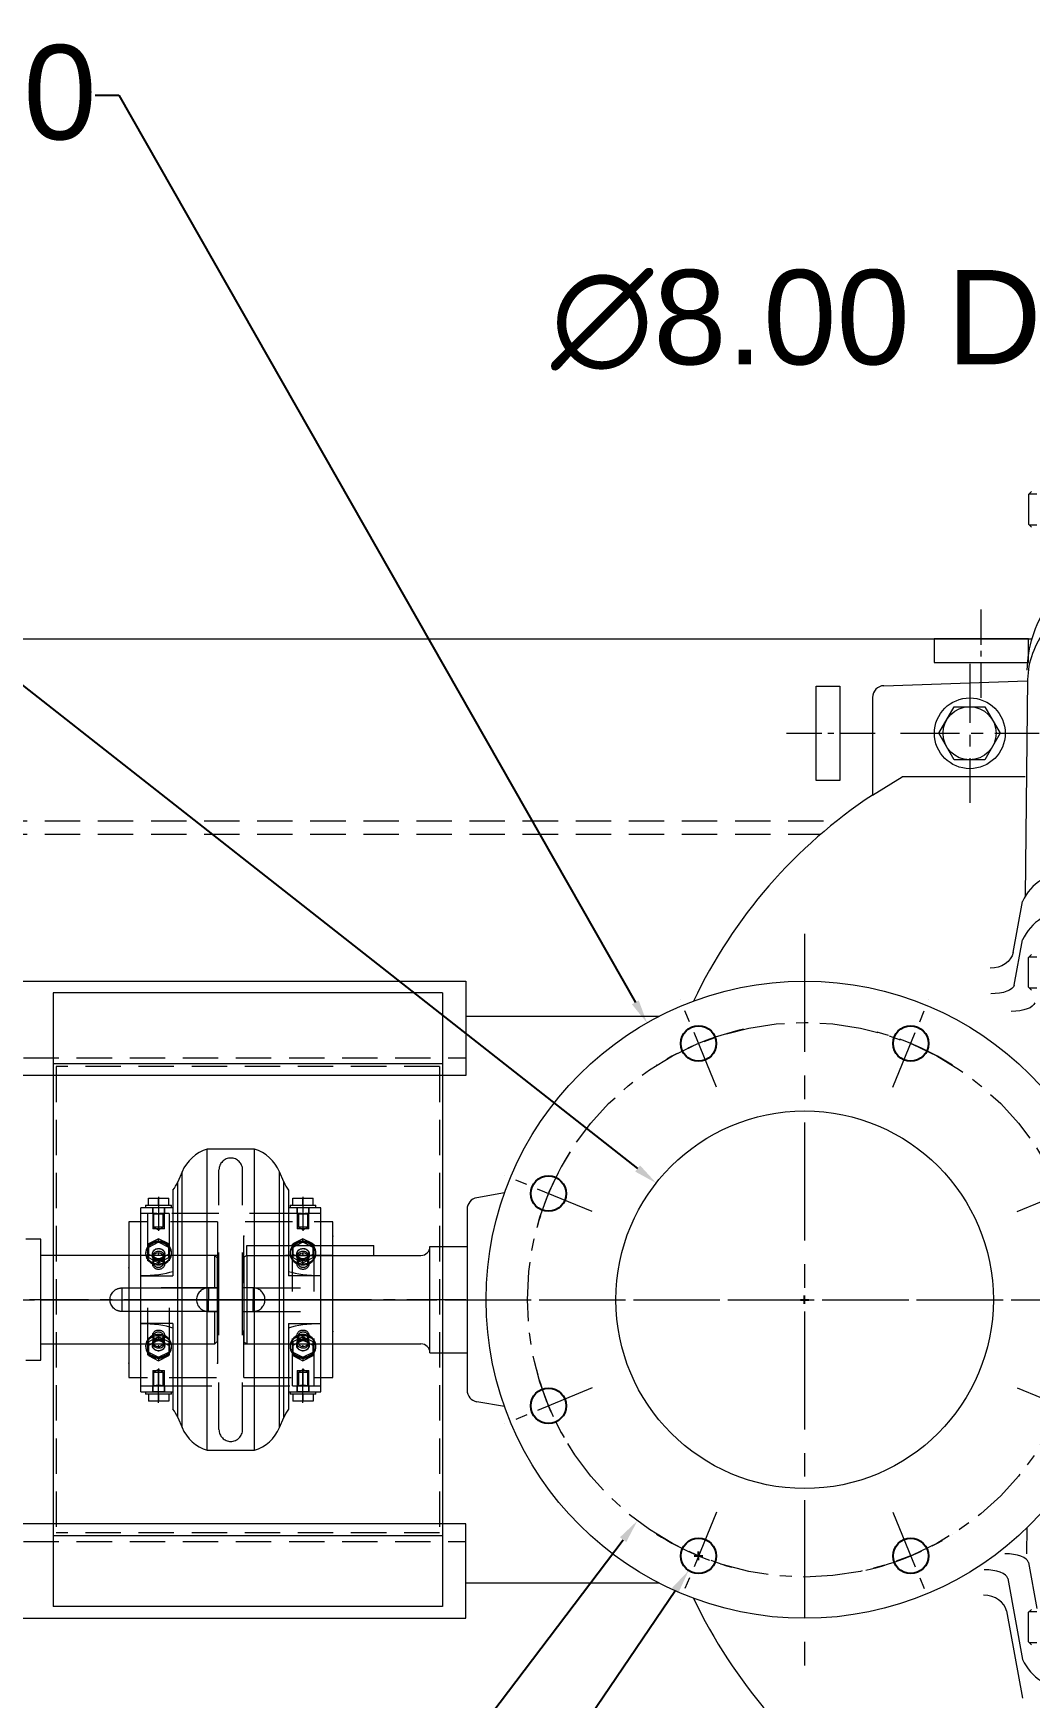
# Model space of a CAD drawing. Header units: inches. Extents: x -48 to 250, y -21 to 207.
# Drawn here: x 41.44 to 62.55, y 113.17 to 148.43 of the extents above; entities that cross this region are included whole.
import ezdxf

# ---------------------------------------------------------------- set-up
doc = ezdxf.new("R2010")
doc.units = ezdxf.units.IN
doc.header["$MEASUREMENT"] = 0
for name, pattern in [('CENTER', [2, 1.25, -0.25, 0.25, -0.25]), ('CENTER2', [1.125, 0.75, -0.125, 0.125, -0.125]), ('CENTERX2', [0.8, 0.5, -0.1, 0.1, -0.1]), ('Dashed', [2, 1, -1]), ('HIDDEN', [0.375, 0.25, -0.125]), ('PHANTOM', [2.5, 1.25, -0.25, 0.25, -0.25, 0.25, -0.25])]:
    doc.linetypes.add(name, pattern=pattern)
doc.layers.get('Defpoints').update_dxf_attribs({"lineweight": 5})
for name, color, linetype, lineweight in [('AM_4', 7, 'Continuous', 5), ('AM_7', 7, 'CENTER', 5), ('AM_9', 6, 'Dashed', 5), ('CEN', 3, 'CENTER', 5), ('Centerline', 5, 'CENTERX2', 5), ('CL', 1, 'CENTER', 5), ('ConnectionPoints', 7, 'Continuous', 5), ('HID', 6, 'HIDDEN', 5), ('HID-HIDE', 6, 'HIDDEN', 5), ('HID2', 3, 'HIDDEN', 5), ('OBJ', 7, 'Continuous', 5), ('PHANTOM', 6, 'PHANTOM', 5), ('TEXT', 104, 'Continuous', 5)]:
    doc.layers.add(name, color=color, linetype=linetype, lineweight=lineweight)
doc.styles.get("Standard").update_dxf_attribs({"font": 'arial.ttf'})
doc.dimstyles.new('STANDARD 2 PLCS$3', dxfattribs={"dimtxt": 1, "dimasz": 0.5, "dimexe": 0.18, "dimexo": 0.0625, "dimgap": 0.09, "dimtad": 0, "dimtih": 1, "dimtoh": 1, "dimzin": 4, "dimdsep": 46, "dimtxsty": 'Standard', "dimcen": 0.09, "dimaunit": 1, "dimadec": 0, "dimazin": 1, "dimtfac": 1, "dimtofl": 0, "dimtmove": 1, "dimatfit": 3, "dimfxl": 1, "dimtolj": 1, "dimtzin": 4, "dimarcsym": 0})

# ---------------------------------------------------------------- blocks, each defined once
blk = doc.blocks.new('*U69')
at = {"linetype": 'Continuous', "ltscale": 3}
blk.add_circle((0, 0), 0.375, dxfattribs=at)
blk = doc.blocks.new('*U70')
at = {"color": 0, "linetype": 'ByBlock', "lineweight": -2, "transparency": 16777216}
for p, rotation in [((-2.248, 5.428), 45), ((-5.428, 2.248), 90), ((5.428, 2.248), 315), ((-5.428, -2.248), 135), ((5.428, -2.248), 270.0000000000001), ((2.248, -5.428), 225), ((-2.248, -5.428), 180)]:
    blk.add_blockref('*U69', p, dxfattribs=dict(at, rotation=rotation))
blk.add_blockref('*U69', (2.248, 5.428), dxfattribs=at)
blk = doc.blocks.new('mc8 inlet pos 1 top view')
at = {"lineweight": 5}
for p in [(1.438, 10.692), (4.673, 11.075)]:
    blk.add_line(p, (2.064, 11.075), dxfattribs=at)
at = {"color": 7, "linetype": 'Continuous', "lineweight": 5}
for p, q in [((-11.82, 0.937), (-11.82, 1.145)), ((-11.88, 0.902), (-11.88, -0.902)), ((-11.88, 0.902), (-11.88, -0.902))]:
    blk.add_line(p, q, dxfattribs=at)
at = {"color": 5, "linetype": 'CENTER', "lineweight": 5}
blk.add_line((-13.045, 0), (9.86, 0), dxfattribs=at)
blk.add_circle((0, 0), 5.875, dxfattribs=at)
at = {"lineweight": 5}
for centre, start, end in [((7.357, 1.724), 123.4269, 154.6371), ((7.357, -1.724), 205.3629, 236.5731)]:
    blk.add_arc(centre, 10.746, start, end, dxfattribs=at)
at = {"layer": 'CEN', "color": 7, "lineweight": 5}
for p, q in [((3.5, 13.47), (3.5, 10.53)), ((2.03, 12), (4.97, 12)), ((-1.866, 4.504), (-2.631, 6.352)), ((1.866, 4.504), (2.631, 6.352)), ((-4.504, 1.866), (-6.352, 2.631)), ((4.504, 1.866), (6.352, 2.631)), ((-4.504, -1.866), (-6.352, -2.631)), ((4.504, -1.866), (6.352, -2.631)), ((-1.866, -4.504), (-2.631, -6.352)), ((1.866, -4.504), (2.631, -6.352))]:
    blk.add_line(p, q, dxfattribs=at)
at = {"layer": 'CEN', "color": 5, "lineweight": 5, "ltscale": 2}
blk.add_line((0, 7.751), (0, -7.751), dxfattribs=at)
at = {"layer": 'CEN', "color": 7, "lineweight": 5}
for start, end in [(102.7357, 122.2643), (57.7357, 77.2643), (147.7357, 167.2643), (192.7357, 212.2643), (237.7357, 257.2643), (282.7357, 302.2643)]:
    blk.add_arc((0, 0), 5.875, start, end, dxfattribs=at)
at = {"layer": 'HID', "color": 7, "linetype": 'Continuous', "lineweight": 5, "ltscale": 2}
for p, q in [((-11.82, 0.937), (-11.88, 0.902)), ((-11.82, 0.937), (-11.82, -0.937)), ((-11.82, -0.937), (-11.88, -0.902))]:
    blk.add_line(p, q, dxfattribs=at)
at = {"layer": 'HID-HIDE', "lineweight": 5}
for p, q in [((4.761, 17.073), (4.919, 17.073)), ((4.761, 16.417), (4.919, 16.417))]:
    blk.add_line(p, q, dxfattribs=at)
at = {"layer": 'HID-HIDE', "color": 7, "lineweight": 5}
for p, q in [((4.761, 7.264), (4.919, 7.264)), ((4.761, 6.608), (4.919, 6.608)), ((4.761, -6.608), (4.919, -6.608)), ((4.761, -7.264), (4.919, -7.264))]:
    blk.add_line(p, q, dxfattribs=at)
at = {"layer": 'OBJ', "lineweight": 5}
for p, q in [((4.807, 17.12), (4.747, 17.06)), ((4.747, 17.06), (4.747, 16.43)), ((4.807, 16.37), (4.747, 16.43)), ((1.679, 13.008), (4.713, 13.114)), ((4.679, 8.555), (4.733, 13.138)), ((1.438, 12.759), (1.438, 10.692))]:
    blk.add_line(p, q, dxfattribs=at)
at = {"layer": 'OBJ', "color": 7, "lineweight": 5}
for p, q in [((4.419, 7.355), (4.617, 8.439)), ((4.443, 6.665), (4.617, 7.621)), ((4.807, 7.311), (4.747, 7.251)), ((4.747, 6.621), (4.747, 7.251)), ((4.807, 6.561), (4.747, 6.621)), ((-6.359, 2.265), (-6.947, 2.161)), ((-7.153, 1.915), (-7.153, -1.915)), ((-6.359, -2.265), (-6.947, -2.161)), ((4.708, -5.382), (4.715, -4.83)), ((4.742, -5.566), (4.919, -6.539)), ((4.304, -5.905), (4.617, -7.621)), ((4.28, -6.594), (4.617, -8.439)), ((4.807, -6.561), (4.747, -6.621)), ((4.747, -7.251), (4.747, -6.621)), ((4.807, -7.311), (4.747, -7.251))]:
    blk.add_line(p, q, dxfattribs=at)
at = {"layer": 'OBJ', "color": 7, "linetype": 'Continuous', "lineweight": 5}
for p, q in [((-11.82, 1.145), (-9.13, 1.145)), ((-9.13, 0.937), (-9.13, 1.145)), ((-7.94, -1.124), (-7.94, 1.124)), ((-7.94, 1.124), (-7.153, 1.124)), ((-11.82, 0.937), (-8.13, 0.937)), ((-11.82, -0.937), (-8.13, -0.937)), ((-7.94, -1.124), (-7.153, -1.124))]:
    blk.add_line(p, q, dxfattribs=at)
at = {"layer": 'OBJ', "lineweight": 5}
blk.add_lwpolyline([(3.82, 12.562), (4.145, 12), (3.82, 11.438), (3.17, 11.438), (2.845, 12), (3.17, 12.562)], close=True, dxfattribs=at)
for centre, radius in [((3.5, 12), 0.75), ((3.495, 12), 0.562)]:
    blk.add_circle(centre, radius, dxfattribs=at)
at = {"layer": 'OBJ', "color": 7, "lineweight": 5}
for radius in [6.75, 4]:
    blk.add_circle((0, 0), radius, dxfattribs=at)
at = {"layer": 'OBJ', "lineweight": 5}
for centre, start, end in [((1.688, 12.759), 92, 180), ((-6.903, 1.915), 100, 180), ((-6.903, -1.915), 180, 260)]:
    blk.add_arc(centre, 0.25, start, end, dxfattribs=at)
at = {"layer": 'OBJ', "color": 7, "lineweight": 5}
for centre, start, end in [((5.585, 7.999), 122.1693, 155.5463), ((5.585, 7.181), 122.1693, 155.5463), ((5.585, -7.181), 204.4537, 237.8307)]:
    blk.add_arc(centre, 1.063, start, end, dxfattribs=at)
at = {"layer": 'OBJ', "color": 7, "linetype": 'Continuous', "lineweight": 5}
for centre, start, end in [((-8.13, 1.127), 270, 359.0199), ((-8.13, -1.127), 0.9801, 90)]:
    blk.add_arc(centre, 0.19, start, end, dxfattribs=at)
at = {"layer": 'OBJ', "lineweight": 5, "extrusion": (0, 0, -1)}
for centre, major_axis, ratio, start_param, end_param in [((6.865, 13.245), (0.192, -2.369), 0.902985, 1.681631, 2.29787), ((6.857, 13.095), (2.123, -0.094), 0.894418, 3.114574, 3.713305)]:
    blk.add_ellipse(centre, major_axis=major_axis, ratio=ratio, start_param=start_param, end_param=end_param, dxfattribs=at)
at = {"layer": 'OBJ', "color": 7, "lineweight": 5, "extrusion": (0, 0, -1)}
for centre, major_axis, ratio, start_param, end_param in [((3.932, 7.426), (0.495, 0), 0.815211, 0.178165, 1.570796), ((3.946, 6.683), (0.499, 0), 0.404436, 0.0885, 1.570796), ((4.378, 6.309), (-0.499, 0), 0.404436, 3.230092, 4.712389)]:
    blk.add_ellipse(centre, major_axis=major_axis, ratio=ratio, start_param=start_param, end_param=end_param, dxfattribs=at)
at = {"layer": 'OBJ', "color": 7, "lineweight": 5}
for centre, major_axis, ratio, start_param in [((4.245, -5.584), (-0.499, 0), 0.404436, 3.230092), ((3.807, -5.923), (-0.499, 0), 0.404436, 3.230092), ((3.793, -6.666), (-0.495, 0), 0.815211, 3.319758)]:
    blk.add_ellipse(centre, major_axis=major_axis, ratio=ratio, start_param=start_param, end_param=4.712389, dxfattribs=at)
at = {"linetype": 'Continuous', "lineweight": 5}
blk.add_blockref('*U70', (0, 0), dxfattribs=at)
blk = doc.blocks.new('HHI 365TS TOP VIEW')
at = {"color": 7, "linetype": 'Continuous', "lineweight": 5}
for p, q in [((-3.748, 1.28), (-4.063, 1.28)), ((-3.748, -1.28), (-3.748, 1.28)), ((-0.059, 0.937), (-3.748, 0.937)), ((0, 0.878), (-0.059, 0.937)), ((-0.059, 0.25), (-0.059, 0.937)), ((-2.028, 0.25), (0, 0.25)), ((-2.028, 0.25), (-2.028, -0.25)), ((0, -0.25), (0, 0.25)), ((0, -0.25), (-2.028, -0.25)), ((-0.059, -0.937), (-0.059, -0.25)), ((-3.748, -0.937), (-0.059, -0.937)), ((-0.059, -0.937), (0, -0.878)), ((-4.063, -1.28), (-3.748, -1.28))]:
    blk.add_line(p, q, dxfattribs=at)
for points, knots in [([(0, 0.25), (0, 0.299), (0, 0.398), (0, 0.531), (0, 0.648), (0, 0.744), (0, 0.817), (0, 0.861), (0, 0.881), (0, 0.876), (0, 0.876)], [0, 0, 0, 0, 0.139093, 0.278187, 0.41728, 0.556373, 0.695467, 0.83456, 0.973653, 1, 1, 1, 1]), ([(-2.028, -0.25), (-2.031, -0.25), (-2.037, -0.25), (-2.047, -0.249), (-2.057, -0.248), (-2.067, -0.247), (-2.082, -0.244), (-2.101, -0.239), (-2.124, -0.231), (-2.146, -0.221), (-2.174, -0.204), (-2.206, -0.178), (-2.237, -0.14), (-2.26, -0.096), (-2.274, -0.049), (-2.279, 0), (-2.274, 0.049), (-2.26, 0.097), (-2.237, 0.14), (-2.205, 0.178), (-2.174, 0.204), (-2.146, 0.221), (-2.124, 0.231), (-2.1, 0.24), (-2.079, 0.245), (-2.06, 0.248), (-2.044, 0.25), (-2.033, 0.25), (-2.028, 0.25)], [0, 0, 0, 0, 0.012606, 0.025187, 0.037765, 0.050362, 0.062998, 0.094085, 0.125286, 0.15657, 0.187974, 0.250275, 0.312819, 0.375364, 0.43768, 0.500295, 0.562547, 0.625068, 0.6875, 0.749868, 0.812476, 0.843715, 0.87484, 0.906228, 0.937509, 0.958374, 0.979172, 1, 1, 1, 1]), ([(0, -0.876), (0, -0.876), (0, -0.881), (0, -0.861), (0, -0.817), (0, -0.744), (0, -0.648), (0, -0.531), (0, -0.398), (0, -0.299), (0, -0.25)], [0, 0, 0, 0, 0.026347, 0.16544, 0.304533, 0.443627, 0.58272, 0.721813, 0.860907, 1, 1, 1, 1])]:
    blk.add_open_spline(points, degree=3, knots=knots, dxfattribs=at)
at = {"layer": 'Centerline', "linetype": 'CENTERX2', "lineweight": 5, "ltscale": 1.5}
blk.add_line((-34.93, 0), (2.891, 0), dxfattribs=at)
blk = doc.blocks.new('E10 Coupling')
at = {"layer": 'AM_4', "color": 7, "lineweight": 5}
for p, q in [((0.5, 3.19), (-0.5, 3.19)), ((-0.5, 0), (-0.5, 3.19)), ((0.5, 0), (0.5, 3.19)), ((-1.033, 2.709), (-1.123, 2.498)), ((-1.123, 0), (-1.123, 2.498)), ((-1.033, 0), (-1.033, 2.709)), ((1.123, 2.498), (1.033, 2.709)), ((1.033, 0), (1.033, 2.709)), ((1.123, 0), (1.123, 2.498)), ((-1.746, 2.15), (-1.313, 2.15)), ((-1.746, 2), (-1.746, 2.15)), ((-1.53, 2), (-1.53, 2.15)), ((-1.313, 2), (-1.313, 2.15)), ((-1.225, 2.32), (-1.225, 0.6)), ((1.225, 2.32), (1.225, 0.6)), ((1.313, 2.15), (1.746, 2.15)), ((1.313, 2), (1.313, 2.15)), ((1.53, 2), (1.53, 2.15)), ((1.746, 2), (1.746, 2.15)), ((-1.905, 0), (-1.905, 1.95)), ((-1.805, 1.95), (-1.905, 1.95)), ((-1.805, 2), (-1.255, 2)), ((-1.805, 2), (-1.805, 1.95)), ((-1.255, 1.95), (-1.805, 1.95)), ((-1.255, 1.95), (-1.255, 2)), ((-1.225, 1.95), (-1.255, 1.95)), ((1.255, 1.95), (1.225, 1.95)), ((1.255, 2), (1.805, 2)), ((1.255, 2), (1.255, 1.95)), ((1.805, 1.95), (1.255, 1.95)), ((1.805, 1.95), (1.805, 2)), ((1.905, 1.95), (1.805, 1.95)), ((1.905, 0), (1.905, 1.95)), ((-2.16, 1.65), (-2.16, -1.65)), ((-1.905, 1.65), (-2.16, 1.65)), ((2.16, 1.65), (1.905, 1.65)), ((2.16, -1.65), (2.16, 1.65)), ((-1.53, 1.291), (-1.746, 1.183)), ((-1.746, 1.183), (-1.746, 0.892)), ((-1.313, 1.183), (-1.53, 1.291)), ((-1.313, 0.892), (-1.313, 1.183)), ((1.53, 1.291), (1.313, 1.183)), ((1.313, 1.183), (1.313, 0.892)), ((1.746, 1.183), (1.53, 1.291)), ((1.746, 0.892), (1.746, 1.183)), ((-1.805, 1), (-1.805, 0.975)), ((-1.746, 0.967), (-1.53, 0.858)), ((-1.746, 0.892), (-1.53, 0.784)), ((-1.53, 0.858), (-1.313, 0.967)), ((-1.53, 0.784), (-1.313, 0.892)), ((-1.53, 0.784), (-1.53, 0.858)), ((-1.255, 0.975), (-1.255, 1)), ((1.255, 1), (1.255, 0.975)), ((1.313, 0.967), (1.53, 0.858)), ((1.313, 0.892), (1.53, 0.784)), ((1.53, 0.858), (1.746, 0.967)), ((1.53, 0.784), (1.746, 0.892)), ((1.53, 0.784), (1.53, 0.858)), ((1.805, 0.975), (1.805, 1)), ((-1.905, 0), (1.905, 0)), ((-1.905, -1.95), (-1.905, 0)), ((-1.905, 0), (1.905, 0)), ((-1.123, -2.498), (-1.123, 0)), ((-1.033, -2.709), (-1.033, 0)), ((-0.5, -3.19), (-0.5, 0)), ((0.5, -3.19), (0.5, 0)), ((1.033, -2.709), (1.033, 0)), ((1.123, -2.498), (1.123, 0)), ((1.905, -1.95), (1.905, 0)), ((-1.225, -0.6), (-1.225, -2.32)), ((1.225, -0.6), (1.225, -2.32)), ((-1.805, -0.975), (-1.805, -1)), ((-1.53, -0.784), (-1.746, -0.892)), ((-1.53, -0.859), (-1.746, -0.967)), ((-1.746, -0.892), (-1.746, -1.183)), ((-1.313, -0.892), (-1.53, -0.784)), ((-1.53, -0.784), (-1.53, -0.859)), ((-1.313, -0.967), (-1.53, -0.859)), ((-1.313, -0.892), (-1.313, -1.183)), ((-1.255, -1), (-1.255, -0.975)), ((1.255, -0.975), (1.255, -1)), ((1.53, -0.784), (1.313, -0.892)), ((1.53, -0.859), (1.313, -0.967)), ((1.313, -0.892), (1.313, -1.183)), ((1.746, -0.892), (1.53, -0.784)), ((1.53, -0.784), (1.53, -0.859)), ((1.746, -0.967), (1.53, -0.859)), ((1.746, -1.183), (1.746, -0.892)), ((1.805, -1), (1.805, -0.975)), ((-1.746, -1.183), (-1.53, -1.292)), ((-1.53, -1.292), (-1.313, -1.183)), ((1.313, -1.183), (1.53, -1.292)), ((1.53, -1.292), (1.746, -1.183)), ((-2.16, -1.65), (-1.905, -1.65)), ((1.905, -1.65), (2.16, -1.65)), ((-1.905, -1.95), (-1.805, -1.95)), ((-1.805, -1.95), (-1.805, -2)), ((-1.805, -1.95), (-1.255, -1.95)), ((-1.255, -2), (-1.805, -2)), ((-1.746, -2), (-1.746, -2.15)), ((-1.53, -2), (-1.53, -2.15)), ((-1.313, -2), (-1.313, -2.15)), ((-1.255, -2), (-1.255, -1.95)), ((-1.255, -1.95), (-1.225, -1.95)), ((1.225, -1.95), (1.255, -1.95)), ((1.255, -1.95), (1.255, -2)), ((1.255, -1.95), (1.805, -1.95)), ((1.805, -2), (1.255, -2)), ((1.313, -2), (1.313, -2.15)), ((1.53, -2), (1.53, -2.15)), ((1.746, -2), (1.746, -2.15)), ((1.805, -2), (1.805, -1.95)), ((1.805, -1.95), (1.905, -1.95)), ((-1.313, -2.15), (-1.746, -2.15)), ((1.746, -2.15), (1.313, -2.15)), ((-1.123, -2.498), (-1.033, -2.709)), ((1.033, -2.709), (1.123, -2.498)), ((-0.5, -3.19), (0.5, -3.19))]:
    blk.add_line(p, q, dxfattribs=at)
for points in [[(-1.53, 1.946), (-1.551, 1.946), (-1.573, 1.946), (-1.593, 1.947), (-1.611, 1.947), (-1.627, 1.948), (-1.64, 1.949), (-1.65, 1.949), (-1.657, 1.95), (-1.66, 1.95), (-1.66, 1.95)], [(-1.4, 1.95), (-1.4, 1.95), (-1.402, 1.95), (-1.408, 1.95), (-1.417, 1.949), (-1.429, 1.948), (-1.444, 1.948), (-1.462, 1.947), (-1.481, 1.946), (-1.502, 1.946), (-1.53, 1.946)], [(1.53, 1.946), (1.509, 1.946), (1.487, 1.946), (1.467, 1.947), (1.449, 1.947), (1.433, 1.948), (1.42, 1.949), (1.41, 1.949), (1.403, 1.95), (1.4, 1.95), (1.4, 1.95)], [(1.66, 1.95), (1.66, 1.95), (1.658, 1.95), (1.652, 1.95), (1.643, 1.949), (1.631, 1.948), (1.616, 1.948), (1.598, 1.947), (1.579, 1.946), (1.558, 1.946), (1.53, 1.946)], [(-1.66, -1.95), (-1.659, -1.95), (-1.655, -1.95), (-1.647, -1.949), (-1.636, -1.949), (-1.622, -1.948), (-1.605, -1.947), (-1.586, -1.946), (-1.566, -1.946), (-1.544, -1.946), (-1.522, -1.946), (-1.5, -1.946), (-1.48, -1.946), (-1.46, -1.947), (-1.443, -1.948), (-1.428, -1.948), (-1.416, -1.949), (-1.407, -1.95), (-1.402, -1.95), (-1.4, -1.95)], [(1.4, -1.95), (1.401, -1.95), (1.405, -1.95), (1.413, -1.949), (1.424, -1.949), (1.438, -1.948), (1.455, -1.947), (1.474, -1.946), (1.494, -1.946), (1.516, -1.946), (1.538, -1.946), (1.56, -1.946), (1.58, -1.946), (1.6, -1.947), (1.617, -1.948), (1.632, -1.948), (1.644, -1.949), (1.653, -1.95), (1.658, -1.95), (1.66, -1.95)]]:
    blk.add_lwpolyline(points, dxfattribs=at)
for centre, start, end in [((-0.25, 2.378), 107.0826, 157.0116), ((0.25, 2.378), 22.9884, 72.9174), ((-1.905, 2.83), 323.1301, 337.0116), ((1.905, 2.83), 202.9884, 216.8699), ((-1.905, -2.83), 22.9884, 36.8699), ((1.905, -2.83), 143.1301, 157.0116), ((-0.25, -2.378), 202.9884, 252.9174), ((0.25, -2.378), 287.0826, 337.0116)]:
    blk.add_arc(centre, 0.85, start, end, dxfattribs=at)
for centre, major_axis, ratio, start_param, end_param in [((-1.53, 1), (0.275, 0), 0.866025, 2.47717, 6.947608), ((1.53, 1), (0.275, 0), 0.866025, 2.47717, 6.947608), ((-1.53, 0.975), (-0.275, 0), 0.866025, 0, 3.141593), ((1.53, 0.975), (-0.275, 0), 0.866025, 0, 3.141593), ((-1.905, 0.732), (-0.85, 0), 0.258819, 1.570796, 2.498092), ((1.905, 0.732), (0.85, 0), 0.258819, 3.785094, 4.712389), ((-1.905, -0.732), (0.85, 0), 0.258819, 0.643501, 1.570796), ((1.905, -0.732), (-0.85, 0), 0.258819, 4.712389, 5.639684), ((-1.53, -1), (-0.275, 0), 0.866025, 2.47717, 6.947608), ((-1.53, -0.975), (0.275, 0), 0.866025, 0, 3.141593), ((1.53, -1), (-0.275, 0), 0.866025, 2.47717, 6.947608), ((1.53, -0.975), (0.275, 0), 0.866025, 0, 3.141593)]:
    blk.add_ellipse(centre, major_axis=major_axis, ratio=ratio, start_param=start_param, end_param=end_param, dxfattribs=at)
at = {"layer": 'AM_7', "color": 7, "lineweight": 5}
for p, q in [((-1.53, 2.182), (-1.53, 1.467)), ((1.53, 2.182), (1.53, 1.467)), ((-1.535, 1.842), (-1.535, 1.46)), ((1.535, 1.46), (1.535, 1.842)), ((-2.254, 0), (2.254, 0)), ((-1.535, -1.46), (-1.535, -1.842)), ((-1.53, -2.183), (-1.53, -1.468)), ((1.53, -2.183), (1.53, -1.468)), ((1.535, -1.842), (1.535, -1.46))]:
    blk.add_line(p, q, dxfattribs=at)
at = {"layer": 'AM_9', "color": 7, "lineweight": 5}
for p, q in [((-0.25, 0), (-0.25, 2.751)), ((0.25, 0), (0.25, 2.751)), ((-1.66, 1.825), (-1.905, 1.825)), ((-1.765, 1.825), (-1.765, -1.825)), ((-1.635, 1.825), (-1.765, 1.825)), ((-1.66, 1.95), (-1.66, 1.825)), ((-1.655, 1.95), (-1.655, 1.5)), ((-1.635, 1.825), (-1.635, 1.535)), ((-1.537, 1.946), (-1.527, 1.946)), ((-1.523, 1.82), (-1.533, 1.82)), ((-1.438, 1.825), (-1.435, 1.825)), ((-1.305, 1.825), (-1.436, 1.825)), ((-1.435, 1.535), (-1.435, 1.825)), ((-1.405, 1.5), (-1.405, 1.95)), ((-1.4, 1.825), (-1.4, 1.95)), ((-0.25, 1.825), (-1.4, 1.825)), ((-1.305, 1.825), (-1.305, -1.825)), ((1.4, 1.825), (0.25, 1.825)), ((1.305, -1.825), (1.305, 1.825)), ((1.435, 1.825), (1.305, 1.825)), ((1.4, 1.95), (1.4, 1.825)), ((1.405, 1.95), (1.405, 1.5)), ((1.435, 1.825), (1.435, 1.535)), ((1.523, 1.946), (1.533, 1.946)), ((1.537, 1.82), (1.527, 1.82)), ((1.632, 1.825), (1.635, 1.825)), ((1.765, 1.825), (1.634, 1.825)), ((1.635, 1.535), (1.635, 1.825)), ((1.655, 1.5), (1.655, 1.95)), ((1.66, 1.825), (1.66, 1.95)), ((1.905, 1.825), (1.66, 1.825)), ((1.765, -1.825), (1.765, 1.825)), ((-1.765, 1.65), (-1.905, 1.65)), ((-1.405, 1.5), (-1.655, 1.5)), ((-1.435, 1.535), (-1.635, 1.535)), ((-1.635, 1.535), (-1.535, 1.477)), ((-1.535, 1.477), (-1.435, 1.535)), ((-0.28, 1.65), (-1.305, 1.65)), ((-0.28, 1.65), (-0.28, -1.65)), ((0.28, -1.65), (0.28, 1.65)), ((1.305, 1.65), (0.28, 1.65)), ((1.655, 1.5), (1.405, 1.5)), ((1.435, 1.535), (1.535, 1.477)), ((1.635, 1.535), (1.435, 1.535)), ((1.535, 1.477), (1.635, 1.535)), ((1.905, 1.65), (1.765, 1.65)), ((-1.53, 1.216), (-1.746, 1.108)), ((-1.53, 1.216), (-1.53, 1.291)), ((-1.313, 1.108), (-1.53, 1.216)), ((1.53, 1.216), (1.313, 1.108)), ((1.53, 1.216), (1.53, 1.291)), ((1.746, 1.108), (1.53, 1.216)), ((-0.28, 0.938), (-2.16, 0.938)), ((-1.66, 0.975), (-1.66, 0.966)), ((-1.66, 0.975), (-1.66, 0.912)), ((-1.66, 0.903), (-1.66, 0.912)), ((-1.655, 0.975), (-1.655, 0.75)), ((-1.655, 0.944), (-1.655, 0.942)), ((-1.635, 0.912), (-1.635, 0.767)), ((-1.635, 0.907), (-1.635, 0.912)), ((-1.537, 0.86), (-1.527, 0.86)), ((-1.523, 0.798), (-1.533, 0.798)), ((-1.435, 0.912), (-1.437, 0.894)), ((-1.435, 0.767), (-1.435, 0.912)), ((-1.405, 0.75), (-1.405, 0.975)), ((-1.4, 0.965), (-1.4, 0.975)), ((-1.4, 0.912), (-1.4, 0.975)), ((-1.4, 0.912), (-1.4, 0.903)), ((2.16, 0.938), (0.28, 0.938)), ((1.4, 0.975), (1.4, 0.966)), ((1.4, 0.975), (1.4, 0.912)), ((1.4, 0.903), (1.4, 0.912)), ((1.405, 0.975), (1.405, 0.75)), ((1.435, 0.912), (1.435, 0.767)), ((1.437, 0.895), (1.435, 0.912)), ((1.523, 0.86), (1.533, 0.86)), ((1.537, 0.798), (1.527, 0.798)), ((1.635, 0.913), (1.635, 0.906)), ((1.635, 0.767), (1.635, 0.912)), ((1.655, 0.75), (1.655, 0.975)), ((1.66, 0.965), (1.66, 0.975)), ((1.66, 0.912), (1.66, 0.975)), ((1.66, 0.912), (1.66, 0.903)), ((-1.905, 0.505), (-1.225, 0.505)), ((-1.225, 0.6), (-1.225, 0.505)), ((1.225, 0.6), (1.225, 0.505)), ((1.905, 0.505), (1.225, 0.505)), ((-0.475, 0.25), (-2.16, 0.25)), ((-0.28, 0), (-1.905, 0)), ((-0.25, 0.25), (-0.475, 0.25)), ((-0.475, 0.25), (-0.475, 0)), ((-0.475, -0.25), (-0.475, 0)), ((-0.25, -2.752), (-0.25, 0)), ((0.475, 0.25), (0.25, 0.25)), ((0.25, -2.752), (0.25, 0)), ((1.905, 0), (0.28, 0)), ((0.475, 0.25), (2.16, 0.25)), ((0.475, 0.25), (0.475, 0)), ((0.475, -0.25), (0.475, 0)), ((-0.475, -0.25), (-2.16, -0.25)), ((-0.475, -0.25), (-0.25, -0.25)), ((0.25, -0.25), (0.475, -0.25)), ((0.475, -0.25), (2.16, -0.25)), ((-1.225, -0.505), (-1.905, -0.505)), ((-1.225, -0.505), (-1.225, -0.6)), ((1.225, -0.505), (1.905, -0.505)), ((1.225, -0.505), (1.225, -0.6)), ((-2.16, -0.938), (-0.28, -0.938)), ((-1.66, -0.922), (-1.66, -0.913)), ((-1.66, -0.913), (-1.66, -0.975)), ((-1.66, -0.975), (-1.66, -0.984)), ((-1.655, -0.75), (-1.655, -0.975)), ((-1.635, -0.767), (-1.635, -0.912)), ((-1.635, -0.913), (-1.635, -0.906)), ((-1.523, -1.023), (-1.533, -1.023)), ((-1.437, -0.896), (-1.435, -0.913)), ((-1.435, -0.913), (-1.435, -0.767)), ((-1.405, -0.975), (-1.405, -0.75)), ((-1.405, -0.944), (-1.405, -0.942)), ((-1.4, -0.913), (-1.4, -0.922)), ((-1.4, -0.975), (-1.4, -0.913)), ((-1.4, -0.985), (-1.4, -0.975)), ((0.28, -0.938), (2.16, -0.938)), ((1.4, -0.922), (1.4, -0.913)), ((1.4, -0.913), (1.4, -0.975)), ((1.4, -0.975), (1.4, -0.984)), ((1.405, -0.75), (1.405, -0.975)), ((1.405, -0.942), (1.405, -0.944)), ((1.435, -0.767), (1.435, -0.913)), ((1.435, -0.913), (1.437, -0.894)), ((1.537, -1.023), (1.527, -1.023)), ((1.635, -0.912), (1.635, -0.767)), ((1.635, -0.907), (1.635, -0.912)), ((1.655, -0.975), (1.655, -0.75)), ((1.655, -0.944), (1.655, -0.942)), ((1.66, -0.913), (1.66, -0.922)), ((1.66, -0.975), (1.66, -0.913)), ((1.66, -0.985), (1.66, -0.975)), ((-1.746, -1.108), (-1.53, -1.216)), ((-1.537, -1.085), (-1.527, -1.085)), ((-1.53, -1.216), (-1.313, -1.108)), ((-1.53, -1.216), (-1.53, -1.292)), ((1.313, -1.108), (1.53, -1.216)), ((1.523, -1.085), (1.533, -1.085)), ((1.53, -1.216), (1.746, -1.108)), ((1.53, -1.216), (1.53, -1.292)), ((-1.905, -1.65), (-1.765, -1.65)), ((-1.655, -1.5), (-1.655, -1.95)), ((-1.655, -1.5), (-1.405, -1.5)), ((-1.535, -1.477), (-1.635, -1.535)), ((-1.635, -1.535), (-1.635, -1.825)), ((-1.635, -1.535), (-1.435, -1.535)), ((-1.435, -1.535), (-1.535, -1.477)), ((-1.435, -1.825), (-1.435, -1.535)), ((-1.405, -1.95), (-1.405, -1.5)), ((-1.305, -1.65), (-0.28, -1.65)), ((0.28, -1.65), (1.305, -1.65)), ((1.405, -1.5), (1.405, -1.95)), ((1.405, -1.5), (1.655, -1.5)), ((1.535, -1.477), (1.435, -1.535)), ((1.435, -1.535), (1.435, -1.825)), ((1.435, -1.535), (1.635, -1.535)), ((1.635, -1.535), (1.535, -1.477)), ((1.635, -1.825), (1.635, -1.535)), ((1.655, -1.95), (1.655, -1.5)), ((1.765, -1.65), (1.905, -1.65)), ((-1.905, -1.825), (-1.66, -1.825)), ((-1.765, -1.825), (-1.634, -1.825)), ((-1.66, -1.825), (-1.66, -1.95)), ((-1.527, -1.946), (-1.537, -1.946)), ((-1.533, -1.82), (-1.523, -1.82)), ((-1.435, -1.825), (-1.305, -1.825)), ((-1.4, -1.95), (-1.4, -1.825)), ((-1.4, -1.825), (-0.25, -1.825)), ((0.25, -1.825), (1.4, -1.825)), ((1.305, -1.825), (1.436, -1.825)), ((1.4, -1.825), (1.4, -1.95)), ((1.446, -1.824), (1.435, -1.825)), ((1.533, -1.946), (1.523, -1.946)), ((1.527, -1.82), (1.537, -1.82)), ((1.635, -1.825), (1.765, -1.825)), ((1.66, -1.95), (1.66, -1.825)), ((1.66, -1.825), (1.905, -1.825))]:
    blk.add_line(p, q, dxfattribs=at)
for points in [[(-1.66, 1.825), (-1.66, 1.825), (-1.658, 1.825), (-1.652, 1.824), (-1.644, 1.824), (-1.631, 1.823), (-1.616, 1.822), (-1.598, 1.822), (-1.579, 1.821), (-1.558, 1.821), (-1.53, 1.82)], [(-1.435, 1.825), (-1.438, 1.825), (-1.451, 1.824), (-1.473, 1.823), (-1.503, 1.823), (-1.536, 1.822), (-1.569, 1.823), (-1.598, 1.823), (-1.62, 1.824), (-1.633, 1.825), (-1.635, 1.825)], [(-1.53, 1.82), (-1.509, 1.82), (-1.487, 1.821), (-1.467, 1.821), (-1.449, 1.822), (-1.433, 1.823), (-1.42, 1.824), (-1.41, 1.824), (-1.403, 1.825), (-1.4, 1.825), (-1.4, 1.825)], [(1.4, 1.825), (1.4, 1.825), (1.402, 1.825), (1.408, 1.824), (1.416, 1.824), (1.429, 1.823), (1.444, 1.822), (1.462, 1.822), (1.481, 1.821), (1.502, 1.821), (1.53, 1.82)], [(1.635, 1.825), (1.632, 1.825), (1.619, 1.824), (1.597, 1.823), (1.567, 1.823), (1.534, 1.822), (1.501, 1.823), (1.472, 1.823), (1.45, 1.824), (1.437, 1.825), (1.435, 1.825)], [(1.53, 1.82), (1.551, 1.82), (1.573, 1.821), (1.593, 1.821), (1.611, 1.822), (1.627, 1.823), (1.64, 1.824), (1.65, 1.824), (1.657, 1.825), (1.66, 1.825), (1.66, 1.825)], [(-1.66, 0.975), (-1.659, 0.988), (-1.655, 1.006), (-1.647, 1.024), (-1.636, 1.04), (-1.622, 1.054), (-1.605, 1.066), (-1.586, 1.075), (-1.565, 1.081), (-1.544, 1.085), (-1.522, 1.085), (-1.5, 1.083), (-1.48, 1.077), (-1.46, 1.068), (-1.443, 1.057), (-1.428, 1.044), (-1.416, 1.028), (-1.407, 1.011), (-1.402, 0.993), (-1.4, 0.975)], [(1.4, 0.975), (1.401, 0.988), (1.405, 1.006), (1.413, 1.024), (1.424, 1.04), (1.438, 1.054), (1.455, 1.066), (1.474, 1.075), (1.495, 1.081), (1.516, 1.085), (1.538, 1.085), (1.56, 1.083), (1.58, 1.077), (1.6, 1.068), (1.617, 1.057), (1.632, 1.044), (1.644, 1.028), (1.653, 1.011), (1.658, 0.993), (1.66, 0.975)], [(-1.53, 0.86), (-1.552, 0.862), (-1.573, 0.867), (-1.593, 0.875), (-1.611, 0.886), (-1.627, 0.899), (-1.64, 0.915), (-1.65, 0.932), (-1.657, 0.95), (-1.66, 0.969), (-1.66, 0.975)], [(-1.655, 0.942), (-1.658, 0.931), (-1.66, 0.912)], [(-1.66, 0.912), (-1.66, 0.912), (-1.658, 0.893), (-1.652, 0.874), (-1.643, 0.857), (-1.631, 0.841), (-1.616, 0.827), (-1.614, 0.826)], [(-1.405, 0.943), (-1.405, 0.944), (-1.413, 0.961), (-1.424, 0.977), (-1.438, 0.991), (-1.455, 1.003), (-1.474, 1.012), (-1.495, 1.019), (-1.516, 1.022), (-1.538, 1.023), (-1.56, 1.02), (-1.58, 1.014), (-1.6, 1.006), (-1.617, 0.995), (-1.632, 0.981), (-1.644, 0.966), (-1.653, 0.949), (-1.655, 0.944)], [(-1.635, 0.912), (-1.632, 0.932), (-1.619, 0.959), (-1.597, 0.98), (-1.567, 0.993), (-1.534, 0.998), (-1.501, 0.993), (-1.472, 0.979), (-1.45, 0.957), (-1.437, 0.931), (-1.435, 0.912)], [(-1.437, 0.894), (-1.441, 0.884), (-1.457, 0.858), (-1.482, 0.838), (-1.513, 0.827), (-1.547, 0.825), (-1.579, 0.833), (-1.606, 0.851), (-1.625, 0.875), (-1.634, 0.903), (-1.635, 0.907)], [(-1.571, 0.804), (-1.558, 0.8), (-1.53, 0.798)], [(-1.4, 0.975), (-1.4, 0.974), (-1.402, 0.955), (-1.408, 0.937), (-1.417, 0.919), (-1.429, 0.903), (-1.444, 0.889), (-1.462, 0.878), (-1.481, 0.869), (-1.502, 0.863), (-1.53, 0.86)], [(-1.53, 0.798), (-1.508, 0.799), (-1.49, 0.803)], [(-1.446, 0.825), (-1.433, 0.837), (-1.42, 0.852), (-1.41, 0.869), (-1.403, 0.888), (-1.4, 0.906), (-1.4, 0.912)], [(-1.4, 0.912), (-1.401, 0.925), (-1.405, 0.943)], [(1.53, 0.86), (1.508, 0.862), (1.487, 0.867), (1.467, 0.875), (1.449, 0.886), (1.433, 0.899), (1.42, 0.915), (1.41, 0.932), (1.403, 0.95), (1.4, 0.969), (1.4, 0.975)], [(1.405, 0.943), (1.402, 0.931), (1.4, 0.912)], [(1.4, 0.912), (1.4, 0.912), (1.402, 0.893), (1.408, 0.874), (1.417, 0.857), (1.429, 0.841), (1.444, 0.827), (1.446, 0.826)], [(1.655, 0.944), (1.647, 0.961), (1.636, 0.977), (1.622, 0.991), (1.605, 1.003), (1.586, 1.012), (1.565, 1.019), (1.544, 1.022), (1.522, 1.023), (1.5, 1.02), (1.48, 1.014), (1.46, 1.006), (1.443, 0.995), (1.428, 0.981), (1.416, 0.966), (1.407, 0.949), (1.405, 0.943)], [(1.435, 0.912), (1.441, 0.941), (1.457, 0.966), (1.482, 0.985), (1.513, 0.996), (1.547, 0.997), (1.579, 0.989), (1.606, 0.973), (1.625, 0.949), (1.634, 0.922), (1.635, 0.913)], [(1.635, 0.906), (1.632, 0.893), (1.619, 0.866), (1.597, 0.844), (1.567, 0.829), (1.534, 0.825), (1.501, 0.83), (1.472, 0.844), (1.45, 0.867), (1.437, 0.894), (1.437, 0.895)], [(1.489, 0.804), (1.502, 0.8), (1.53, 0.798)], [(1.66, 0.975), (1.66, 0.974), (1.658, 0.955), (1.652, 0.937), (1.643, 0.919), (1.631, 0.903), (1.616, 0.889), (1.598, 0.878), (1.579, 0.869), (1.558, 0.863), (1.53, 0.86)], [(1.53, 0.798), (1.552, 0.799), (1.57, 0.803)], [(1.614, 0.825), (1.627, 0.837), (1.64, 0.852), (1.65, 0.869), (1.657, 0.888), (1.66, 0.906), (1.66, 0.912)], [(1.66, 0.912), (1.659, 0.925), (1.655, 0.944), (1.655, 0.944)], [(-1.614, -0.825), (-1.617, -0.828), (-1.632, -0.842), (-1.644, -0.858), (-1.653, -0.876), (-1.658, -0.894), (-1.66, -0.913)], [(-1.66, -0.975), (-1.659, -0.962), (-1.655, -0.943), (-1.647, -0.925), (-1.636, -0.909), (-1.622, -0.894), (-1.605, -0.882), (-1.586, -0.872), (-1.565, -0.865), (-1.544, -0.861), (-1.522, -0.86), (-1.5, -0.863), (-1.48, -0.869), (-1.46, -0.878), (-1.443, -0.89), (-1.428, -0.904), (-1.416, -0.921), (-1.407, -0.938), (-1.402, -0.957), (-1.4, -0.975)], [(-1.66, -0.913), (-1.66, -0.913), (-1.658, -0.932), (-1.655, -0.942)], [(-1.53, -1.085), (-1.552, -1.084), (-1.573, -1.079), (-1.593, -1.072), (-1.611, -1.062), (-1.627, -1.049), (-1.64, -1.034), (-1.65, -1.018), (-1.657, -1), (-1.66, -0.981), (-1.66, -0.975)], [(-1.655, -0.942), (-1.652, -0.95), (-1.643, -0.967), (-1.631, -0.982), (-1.616, -0.996), (-1.598, -1.007), (-1.579, -1.015), (-1.558, -1.02), (-1.53, -1.023)], [(-1.635, -0.906), (-1.632, -0.893), (-1.619, -0.866), (-1.597, -0.844), (-1.567, -0.829), (-1.534, -0.825), (-1.501, -0.83), (-1.472, -0.844), (-1.45, -0.867), (-1.437, -0.894), (-1.437, -0.896)], [(-1.435, -0.913), (-1.441, -0.941), (-1.457, -0.966), (-1.482, -0.985), (-1.513, -0.996), (-1.547, -0.997), (-1.579, -0.989), (-1.606, -0.973), (-1.625, -0.949), (-1.634, -0.922), (-1.635, -0.913)], [(-1.489, -0.803), (-1.495, -0.802), (-1.516, -0.798), (-1.538, -0.798), (-1.56, -0.801), (-1.571, -0.804)], [(-1.53, -1.023), (-1.508, -1.021), (-1.487, -1.017), (-1.467, -1.009), (-1.449, -0.999), (-1.433, -0.986), (-1.42, -0.972), (-1.41, -0.955), (-1.405, -0.944)], [(-1.4, -0.975), (-1.4, -0.976), (-1.402, -0.995), (-1.408, -1.013), (-1.417, -1.03), (-1.429, -1.045), (-1.444, -1.058), (-1.462, -1.069), (-1.481, -1.078), (-1.502, -1.083), (-1.53, -1.085)], [(-1.4, -0.913), (-1.401, -0.9), (-1.405, -0.881), (-1.413, -0.863), (-1.424, -0.846), (-1.438, -0.832), (-1.447, -0.825)], [(-1.405, -0.942), (-1.403, -0.937), (-1.4, -0.919), (-1.4, -0.913)], [(1.446, -0.825), (1.443, -0.828), (1.428, -0.842), (1.416, -0.858), (1.407, -0.876), (1.402, -0.894), (1.4, -0.913)], [(1.4, -0.975), (1.401, -0.962), (1.405, -0.943), (1.413, -0.925), (1.424, -0.909), (1.438, -0.894), (1.455, -0.882), (1.474, -0.872), (1.495, -0.865), (1.516, -0.861), (1.538, -0.86), (1.56, -0.863), (1.58, -0.869), (1.6, -0.878), (1.617, -0.89), (1.632, -0.904), (1.644, -0.921), (1.653, -0.938), (1.658, -0.957), (1.66, -0.975)], [(1.4, -0.913), (1.4, -0.913), (1.402, -0.932), (1.405, -0.942)], [(1.53, -1.085), (1.508, -1.084), (1.487, -1.079), (1.467, -1.072), (1.449, -1.062), (1.433, -1.049), (1.42, -1.034), (1.41, -1.018), (1.403, -1), (1.4, -0.981), (1.4, -0.975)], [(1.405, -0.944), (1.408, -0.95), (1.417, -0.967), (1.429, -0.982), (1.444, -0.996), (1.462, -1.007), (1.481, -1.015), (1.502, -1.02), (1.53, -1.023)], [(1.635, -0.912), (1.632, -0.932), (1.619, -0.959), (1.597, -0.98), (1.567, -0.993), (1.534, -0.998), (1.501, -0.993), (1.472, -0.979), (1.45, -0.957), (1.437, -0.931), (1.435, -0.913)], [(1.437, -0.894), (1.441, -0.884), (1.457, -0.858), (1.482, -0.838), (1.513, -0.827), (1.547, -0.825), (1.579, -0.833), (1.606, -0.851), (1.625, -0.875), (1.634, -0.903), (1.635, -0.907)], [(1.571, -0.803), (1.565, -0.802), (1.544, -0.798), (1.522, -0.798), (1.5, -0.801), (1.489, -0.804)], [(1.53, -1.023), (1.552, -1.021), (1.573, -1.017), (1.593, -1.009), (1.611, -0.999), (1.627, -0.986), (1.64, -0.972), (1.65, -0.955), (1.655, -0.944)], [(1.66, -0.975), (1.66, -0.976), (1.658, -0.995), (1.652, -1.013), (1.643, -1.03), (1.631, -1.045), (1.616, -1.058), (1.598, -1.069), (1.579, -1.078), (1.558, -1.083), (1.53, -1.085)], [(1.66, -0.913), (1.659, -0.9), (1.655, -0.881), (1.647, -0.863), (1.636, -0.846), (1.622, -0.832), (1.613, -0.825)], [(1.655, -0.942), (1.657, -0.937), (1.66, -0.919), (1.66, -0.913)], [(-1.4, -1.825), (-1.401, -1.825), (-1.405, -1.825), (-1.413, -1.824), (-1.424, -1.823), (-1.438, -1.823), (-1.455, -1.822), (-1.474, -1.821), (-1.494, -1.821), (-1.516, -1.82), (-1.538, -1.82), (-1.56, -1.821), (-1.58, -1.821), (-1.6, -1.822), (-1.617, -1.822), (-1.632, -1.823), (-1.644, -1.824), (-1.653, -1.825), (-1.658, -1.825), (-1.66, -1.825)], [(-1.635, -1.825), (-1.632, -1.825), (-1.619, -1.824), (-1.597, -1.823), (-1.567, -1.823), (-1.534, -1.822), (-1.501, -1.823), (-1.472, -1.823), (-1.45, -1.824), (-1.437, -1.825), (-1.435, -1.825)], [(1.66, -1.825), (1.659, -1.825), (1.655, -1.825), (1.647, -1.824), (1.636, -1.823), (1.622, -1.823), (1.605, -1.822), (1.586, -1.821), (1.566, -1.821), (1.544, -1.82), (1.522, -1.82), (1.5, -1.821), (1.48, -1.821), (1.46, -1.822), (1.443, -1.822), (1.428, -1.823), (1.416, -1.824), (1.407, -1.825), (1.402, -1.825), (1.4, -1.825)], [(1.435, -1.825), (1.438, -1.825), (1.451, -1.824), (1.473, -1.823), (1.503, -1.823), (1.536, -1.822), (1.569, -1.823), (1.598, -1.823), (1.62, -1.824), (1.633, -1.825), (1.635, -1.825)]]:
    blk.add_lwpolyline(points, dxfattribs=at)
for centre, start, end in [((0, 2.751), 0, 180), ((-0.475, 0), 90, 180), ((-0.475, 0), 180, 270), ((0.475, 0), 0, 90), ((0.475, 0), 270, 0), ((0, -2.752), 180, 0)]:
    blk.add_arc(centre, 0.25, start, end, dxfattribs=at)
for centre, major_axis, start_param, end_param in [((-1.53, 0.975), (-0.275, 0), 3.141593, 6.283185), ((-1.53, 1), (0.275, 0), 0.664423, 2.47717), ((1.53, 0.975), (-0.275, 0), 3.141593, 6.283185), ((1.53, 1), (0.275, 0), 0.664423, 2.47717), ((-1.53, -0.975), (0.275, 0), 3.141593, 6.283185), ((1.53, -0.975), (0.275, 0), 3.141593, 6.283185), ((-1.53, -1), (-0.275, 0), 0.664423, 2.47717), ((1.53, -1), (-0.275, 0), 0.664423, 2.47717)]:
    blk.add_ellipse(centre, major_axis=major_axis, ratio=0.866025, start_param=start_param, end_param=end_param, dxfattribs=at)
for centre, major_axis in [((-1.53, 0.975), (-0.125, 0)), ((1.53, 0.975), (-0.125, 0)), ((-1.53, 0.75), (-0.125, 0)), ((-1.535, 0.767), (-0.1, 0)), ((1.53, 0.75), (-0.125, 0)), ((1.535, 0.767), (-0.1, 0)), ((-1.53, -0.75), (0.125, 0)), ((-1.535, -0.767), (0.1, 0)), ((1.53, -0.75), (0.125, 0)), ((1.535, -0.767), (0.1, 0)), ((-1.53, -0.975), (0.125, 0)), ((1.53, -0.975), (0.125, 0))]:
    blk.add_ellipse(centre, major_axis=major_axis, ratio=0.866025, dxfattribs=at)
at = {"layer": 'ConnectionPoints', "color": 7, "lineweight": 5}
for p in [(-1.53, 1.95), (-1.53, 1.95), (-1.53, 1.95), (-1.53, 1.95), (-1.53, 1.95), (-1.53, 1.95), (1.53, 1.95), (1.53, 1.95), (1.53, 1.95), (1.53, 1.95), (1.53, 1.95), (1.53, 1.95), (0.28, 1.345), (0.28, 1.345), (2.16, 1.345), (2.16, 1.345), (-1.53, 0.975, -1.689), (-1.53, 0.975, -1.689), (-1.53, 0.975, 1.689), (-1.53, 0.975, 1.689), (-1.53, 0.975, -1.689), (-1.53, 0.975, -1.689), (-1.53, 0.975, -1.689), (-1.53, 0.975, -1.689), (-1.53, 0.975, 1.689), (-1.53, 0.975, 1.689), (-1.53, 0.975, 1.689), (-1.53, 0.975, 1.689), (1.53, 0.975, -1.689), (1.53, 0.975, -1.689), (1.53, 0.975, 1.689), (1.53, 0.975, 1.689), (1.53, 0.975, -1.689), (1.53, 0.975, -1.689), (1.53, 0.975, -1.689), (1.53, 0.975, -1.689), (1.53, 0.975, 1.689), (1.53, 0.975, 1.689), (1.53, 0.975, 1.689), (1.53, 0.975, 1.689), (-2.16, 0.672, 1.165), (-2.16, 0.672, -1.165), (-2.16, 0.672, 1.165), (-2.16, 0.672, -1.165), (-0.28, 0.672, 1.165), (-0.28, 0.672, -1.165), (-0.28, 0.672, 1.165), (-0.28, 0.672, -1.165), (-2.16, 0), (-2.16, 0), (-2.16, 0), (-2.16, 0), (-0.28, 0), (-0.28, 0), (-0.28, 0), (-0.28, 0), (0, 0), (0, 0), (0, 0), (0, 0), (0.28, 0), (0.28, 0), (0.28, 0), (0.28, 0), (2.16, 0), (2.16, 0), (2.16, 0), (2.16, 0), (0.28, -0.673, 1.165), (0.28, -0.673, -1.165), (0.28, -0.673, 1.165), (0.28, -0.673, -1.165), (2.16, -0.673, 1.165), (2.16, -0.673, -1.165), (2.16, -0.673, 1.165), (2.16, -0.673, -1.165), (-1.53, -0.975, 1.689), (-1.53, -0.975, 1.689), (-1.53, -0.975, -1.689), (-1.53, -0.975, -1.689), (-1.53, -0.975, 1.689), (-1.53, -0.975, 1.689), (-1.53, -0.975, 1.689), (-1.53, -0.975, 1.689), (-1.53, -0.975, -1.689), (-1.53, -0.975, -1.689), (-1.53, -0.975, -1.689), (-1.53, -0.975, -1.689), (1.53, -0.975, 1.689), (1.53, -0.975, 1.689), (1.53, -0.975, -1.689), (1.53, -0.975, -1.689), (1.53, -0.975, 1.689), (1.53, -0.975, 1.689), (1.53, -0.975, 1.689), (1.53, -0.975, 1.689), (1.53, -0.975, -1.689), (1.53, -0.975, -1.689), (1.53, -0.975, -1.689), (1.53, -0.975, -1.689), (-2.16, -1.345), (-2.16, -1.345), (-0.28, -1.345), (-0.28, -1.345), (-1.53, -1.95), (-1.53, -1.95), (-1.53, -1.95), (-1.53, -1.95), (-1.53, -1.95), (-1.53, -1.95), (1.53, -1.95), (1.53, -1.95), (1.53, -1.95), (1.53, -1.95), (1.53, -1.95), (1.53, -1.95)]:
    blk.add_point(p, dxfattribs=at)
blk = doc.blocks.new('Coupling Guard For 365TS Top')
at = {"layer": 'PHANTOM', "color": 7, "linetype": 'Continuous', "lineweight": 5}
for p, q in [((4.125, 0), (-4.125, 0)), ((-4.125, 0), (-4.125, -13)), ((4.125, 0), (4.125, -11.5)), ((4.125, -1.5), (-4.125, -1.5)), ((4.125, -11.5), (-4.125, -11.5)), ((4.125, -11.5), (4.125, -13)), ((4.125, -13), (-4.125, -13))]:
    blk.add_line(p, q, dxfattribs=at)
at = {"layer": 'PHANTOM', "color": 7, "linetype": 'HIDDEN', "lineweight": 5, "ltscale": 3}
for p, q in [((4.0625, -1.5625), (-4.0625, -1.5625)), ((-4.0625, -1.5625), (-4.0625, -11.4375)), ((4.0625, -1.5625), (4.0625, -11.4375)), ((4.0625, -11.4375), (-4.0625, -11.4375))]:
    blk.add_line(p, q, dxfattribs=at)
blk = doc.blocks.new('*D82')
at = {"layer": 'Defpoints', "color": 0, "linetype": 'Continuous', "ltscale": 3, "transparency": 16777216}
for p in [(82.837, 137.989), (88.852, 132.714)]:
    blk.add_point(p, dxfattribs=at)
at = {"layer": 'TEXT', "color": 0, "linetype": 'Continuous', "lineweight": -2, "ltscale": 3, "transparency": 16777216}
for p, q in [((77.361, 142.353), (77.861, 142.353)), ((77.861, 142.353), (82.461, 138.319)), ((85.845, 135.262), (85.845, 135.442)), ((85.755, 135.352), (85.935, 135.352))]:
    blk.add_line(p, q, dxfattribs=at)
at = {"layer": 'TEXT', "color": 0, "linetype": 'Continuous', "ltscale": 3, "transparency": 16777216}
blk.add_solid([(82.516, 138.381), (82.407, 138.256), (82.837, 137.989)], dxfattribs=at)
at = {"layer": 'TEXT', "color": 0, "linetype": 'Continuous', "lineweight": 5, "ltscale": 3, "transparency": 16777216, "insert": (64.903, 142.353), "char_height": 2, "attachment_point": 5}
blk.add_mtext('\\A1;∅8.00 DISCHARGE', dxfattribs=at)
blk = doc.blocks.new('*D84')
at = {"layer": 'Defpoints', "color": 0, "linetype": 'Continuous', "ltscale": 3, "transparency": 16777216}
for p in [(54.442, 127.467), (61.122, 115.736)]:
    blk.add_point(p, dxfattribs=at)
at = {"layer": 'TEXT', "color": 0, "linetype": 'Continuous', "lineweight": -2, "ltscale": 3, "transparency": 16777216}
for p, q in [((42.751, 147.12), (43.251, 147.12)), ((43.251, 147.12), (54.195, 127.902)), ((57.782, 121.512), (57.782, 121.692)), ((57.692, 121.602), (57.872, 121.602))]:
    blk.add_line(p, q, dxfattribs=at)
at = {"layer": 'TEXT', "color": 0, "linetype": 'Continuous', "ltscale": 3, "transparency": 16777216}
blk.add_solid([(54.267, 127.943), (54.122, 127.861), (54.442, 127.467)], dxfattribs=at)
at = {"layer": 'TEXT', "color": 0, "linetype": 'Continuous', "lineweight": 5, "ltscale": 3, "transparency": 16777216, "insert": (38.202, 147.12), "char_height": 2, "attachment_point": 5}
blk.add_mtext('\\A1;∅13.50 ', dxfattribs=at)
blk = doc.blocks.new('*D85')
at = {"layer": 'Defpoints', "color": 0, "linetype": 'Continuous', "ltscale": 3, "transparency": 16777216}
for p in [(54.637, 124.073), (60.928, 119.131)]:
    blk.add_point(p, dxfattribs=at)
at = {"layer": 'TEXT', "color": 0, "linetype": 'Continuous', "lineweight": -2, "ltscale": 3, "transparency": 16777216}
for p, q in [((31.368, 141.958), (31.868, 141.958)), ((31.868, 141.958), (54.244, 124.381)), ((57.782, 121.512), (57.782, 121.692)), ((57.692, 121.602), (57.872, 121.602))]:
    blk.add_line(p, q, dxfattribs=at)
at = {"layer": 'TEXT', "color": 0, "linetype": 'Continuous', "ltscale": 3, "transparency": 16777216}
blk.add_solid([(54.295, 124.447), (54.192, 124.316), (54.637, 124.073)], dxfattribs=at)
at = {"layer": 'TEXT', "color": 0, "linetype": 'Continuous', "lineweight": 5, "ltscale": 3, "transparency": 16777216, "insert": (23.21, 141.958), "char_height": 2, "attachment_point": 5}
blk.add_mtext('\\A1;∅8.00 INLET', dxfattribs=at)
blk = doc.blocks.new('*D86')
at = {"layer": 'Defpoints', "color": 0, "linetype": 'Continuous', "ltscale": 3, "transparency": 16777216}
for p in [(61.328, 126.286), (54.237, 116.917)]:
    blk.add_point(p, dxfattribs=at)
at = {"layer": 'TEXT', "color": 0, "linetype": 'Continuous', "lineweight": -2, "ltscale": 3, "transparency": 16777216}
for p, q in [((57.782, 121.512), (57.782, 121.692)), ((57.692, 121.602), (57.872, 121.602)), ((43.603, 102.866), (53.935, 116.518)), ((43.103, 102.866), (43.603, 102.866))]:
    blk.add_line(p, q, dxfattribs=at)
at = {"layer": 'TEXT', "color": 0, "linetype": 'Continuous', "ltscale": 3, "transparency": 16777216}
blk.add_solid([(53.869, 116.569), (54.002, 116.468), (54.237, 116.917)], dxfattribs=at)
at = {"layer": 'TEXT', "color": 0, "linetype": 'Continuous', "lineweight": 5, "ltscale": 3, "transparency": 16777216, "insert": (35.504, 102.866), "char_height": 2, "attachment_point": 5}
blk.add_mtext('\\A1;∅11.75 B.C.', dxfattribs=at)
blk = doc.blocks.new('*D87')
at = {"layer": 'Defpoints', "color": 0, "linetype": 'Continuous', "ltscale": 3, "transparency": 16777216}
for p in [(55.745, 116.484), (55.324, 115.863)]:
    blk.add_point(p, dxfattribs=at)
at = {"layer": 'TEXT', "color": 0, "linetype": 'Continuous', "lineweight": -2, "ltscale": 3, "transparency": 16777216}
for p, q in [((55.444, 116.174), (55.624, 116.174)), ((55.534, 116.084), (55.534, 116.264)), ((43.455, 98.361), (55.043, 115.45)), ((42.955, 98.361), (43.455, 98.361))]:
    blk.add_line(p, q, dxfattribs=at)
at = {"layer": 'TEXT', "color": 0, "linetype": 'Continuous', "ltscale": 3, "transparency": 16777216}
blk.add_solid([(54.974, 115.496), (55.112, 115.403), (55.324, 115.863)], dxfattribs=at)
at = {"layer": 'TEXT', "color": 0, "linetype": 'Continuous', "lineweight": 5, "ltscale": 3, "transparency": 16777216, "insert": (28.88, 98.361), "char_height": 2, "attachment_point": 5}
blk.add_mtext('\\A1;3/4-10 UNC HOLE, 8X', dxfattribs=at)

msp = doc.modelspace()

# ---------------------------------------------------------------- linework, layer by layer
at = {"color": 7, "lineweight": 5}
for p, q in [((12.432, 135.602), (62.599, 135.602)), ((50.606, 127.607), (54.7, 127.607)), ((50.606, 126.352), (38.356, 126.352)), ((50.606, 116.852), (38.356, 116.852)), ((54.7, 115.597), (50.606, 115.597))]:
    msp.add_line(p, q, dxfattribs=at)
at = {"color": 7, "linetype": 'Continuous', "lineweight": 5}
for p, q in [((38.356, 128.352), (50.606, 128.352)), ((38.356, 114.852), (50.606, 114.852))]:
    msp.add_line(p, q, dxfattribs=at)
at = {"lineweight": 5}
for p, q in [((50.606, 128.352), (50.606, 126.352)), ((50.606, 114.852), (50.606, 116.852))]:
    msp.add_line(p, q, dxfattribs=at)
at = {"color": 7, "linetype": 'HIDDEN', "lineweight": 5, "ltscale": 3}
msp.add_line((37.856, 116.477), (50.606, 116.477), dxfattribs=at)
at = {"color": 7, "lineweight": 5}
for points in [[(60.525, 135.102), (62.525, 135.102), (62.525, 135.602), (60.525, 135.602)], [(58.025, 134.602), (58.525, 134.602), (58.525, 132.602), (58.025, 132.602)]]:
    msp.add_lwpolyline(points, close=True, dxfattribs=at)
at = {"layer": 'Centerline', "linetype": 'CENTER2', "lineweight": 5}
for p, q in [((61.525, 134.352), (61.525, 136.352)), ((57.4, 133.602), (59.4, 133.602))]:
    msp.add_line(p, q, dxfattribs=at)
at = {"layer": 'CL', "color": 5, "lineweight": 5}
for p, q in [((8.156, 121.602), (96.993, 121.602)), ((50.606, 121.602), (19.29, 121.602))]:
    msp.add_line(p, q, dxfattribs=at)
at = {"layer": 'HID2', "color": 7, "lineweight": 5, "ltscale": 3}
for p, q in [((12.432, 131.747), (58.465, 131.747)), ((12.432, 131.462), (58.12, 131.462))]:
    msp.add_line(p, q, dxfattribs=at)
at = {"layer": 'HID2', "color": 7, "linetype": 'HIDDEN', "lineweight": 5, "ltscale": 3}
msp.add_line((37.856, 126.727), (50.606, 126.727), dxfattribs=at)

# ---------------------------------------------------------------- block references
at = {"color": 7, "lineweight": 5}
for name, p in [('mc8 inlet pos 1 top view', (57.782, 121.602)), ('HHI 365TS TOP VIEW', (45.342, 121.602))]:
    msp.add_blockref(name, p, dxfattribs=at)
at = {"color": 7, "linetype": 'Continuous', "lineweight": 5}
msp.add_blockref('Coupling Guard For 365TS Top', (45.981, 128.102), dxfattribs=at)
at = {"layer": 'TEXT', "color": 7, "linetype": 'Continuous', "lineweight": 5}
msp.add_blockref('E10 Coupling', (45.622, 121.602), dxfattribs=at)

# ---------------------------------------------------------------- dimensions: what is measured, and where the dimension line sits
at = {"layer": 'TEXT', "color": 7, "linetype": 'Continuous', "lineweight": 5, "ltscale": 3}
for p1, p2, text, picture, middle in [((61.122, 115.736), (54.442, 127.467), '<> ', '*D84', (43.251, 147.12)), ((88.852, 132.714), (82.837, 137.989), '<> DISCHARGE', '*D82', (77.861, 142.353)), ((60.928, 119.131), (54.637, 124.073), '<> INLET', '*D85', (31.868, 141.958)), ((61.328, 126.286), (54.237, 116.917), '<> B.C.', '*D86', (43.603, 102.866)), ((55.745, 116.484), (55.324, 115.863), '3/4-10 UNC HOLE, 8X', '*D87', (43.455, 98.361))]:
    dim = msp.add_diameter_dim_2p(p1=p1, p2=p2, text=text, dimstyle='STANDARD 2 PLCS$3', override={"dimtxt": 2}, dxfattribs=at)
    dim.commit()
    dim.dimension.update_dxf_attribs({"geometry": picture, "text_midpoint": middle, "dimtype": 163})

doc.saveas('drawing.dxf')
